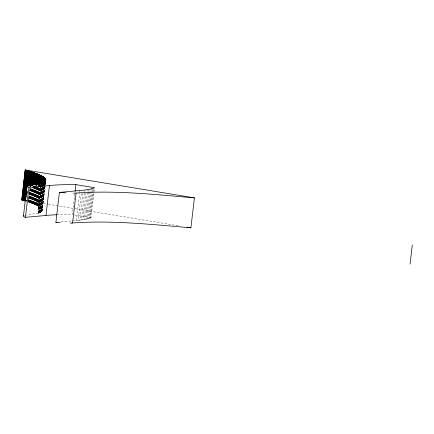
<?xml version="1.0" encoding="UTF-8"?>
<svg xmlns="http://www.w3.org/2000/svg" width="434" height="434" viewBox="0 0 434 434"><rect width="100%" height="100%" fill="white"/><g stroke="black" fill="none" stroke-linecap="round" stroke-linejoin="round"><path stroke-width="0.33" stroke-dasharray="2.17 1.63" d="M26.523 201.36L26.143 201.24L26.3 199.906M26.615 197.248L26.848 195.251M27.158 192.588L27.315 191.258M26.333 201.3L26.49 199.965M26.805 197.307L27.505 191.318M26.989 197.367L27.147 196.038M27.461 193.374L27.695 191.378M28.736 186.566L28.894 185.237M29.696 186.484L29.854 185.155M28.226 199.846L28.384 198.517M29.192 193.255L28.172 201.902C31.937 203.128 50.067 209.085 38.073 213.17L26.338 215.09M29.268 192.588L29.583 189.929M28.351 201.962L30.228 185.996M28.53 202.022L30.402 186.056M28.704 202.081L30.581 186.115M28.877 202.141L30.754 186.175M29.051 202.201L30.928 186.235M29.224 202.26L30.868 188.291M29.398 202.32L31.036 188.351M29.566 202.38L31.21 188.41M29.74 202.439L31.378 188.47M29.908 202.499L31.546 188.53M30.071 202.559L31.79 187.922M30.239 202.618L31.959 187.982M30.407 202.678L32.203 187.374M30.57 202.732L32.366 187.434M30.733 202.792L32.528 187.493M30.895 202.852L32.691 187.553M31.053 202.911L32.854 187.613M31.215 202.971L33.244 185.671M31.373 203.031L33.402 185.73M31.53 203.085L33.326 187.786M31.687 203.145L33.483 187.846M31.839 203.204L33.792 186.571M31.997 203.264L33.95 186.631M32.149 203.318L34.102 186.691M32.3 203.378L34.411 185.416M32.452 203.438L34.563 185.475M32.599 203.492L34.709 185.53M32.751 203.551L34.861 185.589M32.897 203.611L35.008 185.649M33.044 203.665L35.154 185.703M33.19 203.725L35.062 187.759M33.331 203.779L35.208 187.813M33.478 203.839L35.507 186.544M33.619 203.893L35.648 186.598M33.76 203.953L35.789 186.658M35.87 185.991L36.022 184.662M33.895 204.013L36.163 184.716M34.036 204.067L36.304 184.775M34.172 204.126L36.44 184.83M34.308 204.181L36.575 184.889M34.443 204.235L36.711 184.944M34.579 204.295L36.847 185.003M34.709 204.349L36.977 185.058M34.845 204.409L36.955 186.446M34.975 204.463L37.085 186.501M35.105 204.517L37.058 187.889M35.23 204.577L37.183 187.944M35.36 204.631L37.313 187.998M35.485 204.685L37.671 186.061M35.61 204.745L37.796 186.115M35.734 204.799L37.921 186.17M35.854 204.853L38.046 186.229M35.979 204.908L38.322 184.955M36.098 204.967L38.442 185.009M36.217 205.022L38.642 184.396M36.337 205.076L38.756 184.455M36.451 205.13L38.876 184.51M36.57 205.184L38.838 185.893M36.684 205.239L38.951 185.947M36.798 205.298L39.065 186.002M36.912 205.353L39.174 186.056M37.02 205.407L39.288 186.11M37.129 205.461L39.63 184.173M37.243 205.515L39.738 184.228M37.346 205.57L39.847 184.282M37.454 205.624L39.955 184.336M37.563 205.678L40.058 184.39M37.666 205.732L40.167 184.445M37.769 205.787L40.27 184.499M37.872 205.841L40.216 185.882M37.97 205.89L40.313 185.936M38.073 205.944L40.416 185.985M38.17 205.998L40.514 186.04M38.268 206.052L40.612 186.094M38.366 206.107L40.709 186.148M40.785 185.481L40.942 184.152M38.458 206.161L41.035 184.206M38.55 206.21L41.132 184.26M38.648 206.264L41.225 184.309M38.735 206.318L41.317 184.363M38.827 206.372L41.409 184.417M38.073 213.17L41.588 183.235M38.17 213.143L41.686 183.208M38.268 213.11L41.783 183.175M38.366 213.083L41.881 183.143M38.458 213.051L41.979 183.115M38.555 213.018L42.071 183.083M38.648 212.986L42.163 183.05M38.74 212.953L42.255 183.018M38.827 212.926L42.348 182.985M38.919 212.893L42.434 182.958M39.006 212.861L42.521 182.926M39.093 212.828L42.695 182.86M39.266 212.763L42.782 182.828M39.348 212.731L42.863 182.795M39.429 212.698L42.95 182.763M39.51 212.665L42.619 185.909M42.716 185.389L43.031 182.73M39.592 212.633L42.716 186.023M42.798 185.356L43.107 182.698M39.673 212.6L42.874 185.953M42.874 185.323L43.264 182.627M39.825 212.53L42.95 185.92M43.031 185.258L43.34 182.595M39.901 212.497L43.107 185.546M43.107 185.22L43.416 182.562M39.977 212.465L43.167 185.6M43.178 185.188L43.492 182.53M40.047 212.432L43.232 185.649L40.188 212.362M43.254 185.155L43.639 182.459M43.395 185.085L43.709 182.426M40.259 212.329L43.454 185.681M43.492 185.134L43.845 182.356M40.395 212.259L43.519 185.649M43.546 185.182L43.91 182.323M40.46 212.221L43.655 185.578M43.66 185.28L44.046 182.253M40.59 212.15L43.715 185.54M43.796 184.879L44.029 182.882M40.655 212.118L43.78 185.508M43.856 184.841L44.23 182.144M40.774 212.047L43.921 185.524M43.997 184.857L44.29 182.106M40.834 212.009L43.97 185.573M44.046 184.906L44.409 182.036M40.948 211.938L44.523 181.965M41.056 211.863L44.626 181.889M41.165 211.792L44.729 181.819M41.311 211.678L44.827 181.743M41.36 211.64L44.876 181.705M41.452 211.57L44.935 182.258M41.539 211.494L44.664 185.47M44.713 184.955L45.06 182.144M41.659 211.374L45.136 182.068M41.735 211.298L45.32 181.287M41.865 211.141L45.413 181.168M41.957 211.022L45.472 181.634M42.06 210.864L45.597 181.39M42.174 210.62L45.63 181.303M74.805 193.944L72.38 214.564A151.759 15.071 6.7 0 0 57.603 214.727M61.189 221.877L76.406 220.488L79.688 192.55M79.764 191.882L79.921 190.553M76.406 220.488L78.158 220.336L81.283 193.721M78.158 220.336L79.818 220.163L83.1 192.224M79.818 220.163L81.38 219.978L84.663 192.034M84.744 191.372L84.901 190.043M81.38 219.978L82.851 219.778L85.975 193.168M82.851 219.778L84.218 219.561L87.733 189.625M84.218 219.561L85.487 219.327L88.693 192.056M88.769 191.389L89.008 189.392M85.487 219.327L86.659 219.083L90.174 189.148M86.659 219.083L87.733 218.823L91.248 188.888M87.733 218.823L88.699 218.546L91.824 191.936M91.905 191.275L92.214 188.611M88.699 218.546L89.567 218.259L93.082 188.323M89.567 218.259L90.332 217.955L93.381 192.007M93.456 191.345L93.847 188.02M90.332 217.955L90.994 217.64L94.509 187.7M25.714 200.546L27.722 200.877M28.389 200.991L47.783 204.192M48.451 204.3L178.195 225.723M74.377 214.895L90.994 217.64M24.63 215.297A30.526 3.033 6.7 0 1 25.183 215.188"/><path stroke-width="0.65" d="M25.373 200.996L21.7 199.884L25.215 169.949L194.421 197.888L190.906 227.823C151.271 224.389 111.31 220.119 71.491 223.043M21.912 199.944L25.215 169.949M22.123 200.009L25.427 170.009M22.335 200.069L25.644 170.074M22.546 200.134L25.85 170.133M22.752 200.193L26.062 170.193M22.964 200.258L26.273 170.258M23.17 200.318L26.479 170.318M23.376 200.378L26.686 170.383M23.577 200.443L26.892 170.443M23.783 200.503L27.098 170.502M23.984 200.562L27.299 170.567M24.185 200.627L27.499 170.627M24.385 200.687L27.705 170.692M24.586 200.747L27.906 170.752M24.787 200.812L28.101 170.812M24.982 200.871L28.302 170.871M25.177 200.931L28.498 170.936M23.431 216.045L26.946 186.105M25.53 199.662L25.845 197.003M25.997 195.674L26.235 193.678M26.387 192.343L26.702 189.685M26.859 188.356L28.693 170.996M27.364 185.752L28.888 171.056M27.559 185.817L29.083 171.121M27.749 185.877L29.279 171.18M27.939 185.936L29.469 171.24M28.21 185.334L29.658 171.3M28.4 185.394L29.848 171.359M28.584 185.454L30.038 171.425M28.774 185.513L30.228 171.484M28.959 185.573L30.413 171.544M57.055 214.743A151.759 15.071 6.7 0 0 45.95 215.459L25.438 217.331L28.953 187.396A30.526 3.033 6.7 0 1 28.698 185.247L41.588 183.235C53.93 179.009 34.291 172.765 30.597 171.604M29.143 185.633L30.781 171.663M29.328 185.698L30.966 171.723M29.507 185.757L31.15 171.788M29.691 185.817L31.329 171.848M29.946 185.209L31.514 171.907M30.125 185.269L31.693 171.967M30.304 185.329L31.866 172.027M30.483 185.389L32.045 172.086M30.738 184.786L32.219 172.146M30.912 184.846L32.398 172.206M31.085 184.906L32.572 172.265M31.259 184.965L32.745 172.325M31.427 185.025L32.913 172.385M31.601 185.085L33.087 172.444M31.769 185.144L33.255 172.504M31.937 185.204L33.423 172.564M32.105 185.258L33.592 172.623M32.273 185.318L33.754 172.678M32.436 185.378L33.923 172.737M32.68 184.775L34.085 172.797M32.843 184.83L34.248 172.857M33.006 184.889L34.411 172.916M33.163 184.949L34.574 172.976M33.402 184.341L34.731 173.036M33.559 184.401L34.888 173.09M33.716 184.461L35.045 173.15M33.874 184.521L35.203 173.209M34.031 184.575L35.36 173.269M34.183 184.634L35.512 173.323M34.335 184.694L35.664 173.383M34.487 184.748L35.816 173.443M34.639 184.808L35.968 173.497M34.791 184.868L36.12 173.557M34.937 184.922L36.266 173.616M35.083 184.982L36.413 173.671M35.311 184.374L36.559 173.73M35.452 184.434L36.706 173.79M35.599 184.488L36.847 173.844M35.74 184.548L36.993 173.904M35.962 183.94L37.134 173.958M36.103 183.994L37.275 174.018M36.244 184.054L37.416 174.072M36.38 184.108L37.552 174.132M36.516 184.168L37.687 174.186M36.651 184.222L37.829 174.246M36.787 184.282L37.959 174.3M36.923 184.336L38.094 174.359M37.058 184.39L38.23 174.414M37.188 184.45L38.36 174.468M37.319 184.504L38.49 174.528M37.449 184.564L38.621 174.582M37.655 183.951L38.751 174.636M37.78 184.011L38.876 174.696M37.91 184.065L39 174.75M38.035 184.119L39.125 174.804M38.154 184.173L39.25 174.864M38.279 184.233L39.375 174.918M38.48 183.62L39.494 174.973M38.599 183.68L39.613 175.027M38.718 183.734L39.733 175.086M38.838 183.788L39.852 175.141M38.951 183.842L39.971 175.195M39.071 183.897L40.085 175.249M39.185 183.951L40.199 175.303M39.299 184.005L40.313 175.358M39.413 184.065L40.427 175.412M39.521 184.119L40.536 175.466M39.711 183.506L40.65 175.52M39.82 183.56L40.758 175.575M39.928 183.615L40.867 175.634M40.031 183.669L40.97 175.683M40.14 183.723L41.078 175.737M40.243 183.777L41.181 175.792M40.346 183.832L41.284 175.846M40.449 183.886L41.387 175.9M40.552 183.94L41.485 175.954M40.65 183.994L41.588 176.009M40.747 184.043L41.686 176.063M40.845 184.097L41.783 176.117M41.018 183.484L41.881 176.171M41.116 183.539L41.973 176.22M41.208 183.593L42.071 176.275M41.301 183.647L42.163 176.329M41.474 183.034L42.255 176.383M41.561 183.088L42.342 176.432M41.653 183.137L42.434 176.486M41.74 183.191L42.521 176.54M41.827 183.246L42.608 176.589M41.914 183.294L42.695 176.643M42 183.349L42.782 176.698M42.082 183.398L42.863 176.746M42.163 183.452L42.944 176.801M42.244 183.506L43.026 176.85M42.326 183.555L43.107 176.904M42.407 183.609L43.188 176.953M42.483 183.658L43.264 177.007M42.635 183.045L43.34 177.056M42.711 183.094L43.416 177.11M42.787 183.148L43.492 177.159M42.858 183.197L43.563 177.213M42.933 183.251L43.633 177.262M43.15 182.687L43.774 177.365M43.221 182.736L43.845 177.414M43.286 182.785L43.91 177.463M43.416 182.888L44.04 177.566M43.481 182.936L44.105 177.614M43.541 182.985L44.17 177.663M43.742 182.421L44.23 177.712M43.801 182.47L44.349 177.815M43.861 182.519L44.409 177.864M43.975 182.622L44.463 177.913M44.078 182.719L44.572 178.011M44.132 182.768L44.68 178.108M44.181 182.817L44.729 178.157M44.36 182.247L44.827 178.255M44.452 182.345L44.876 178.303M44.496 182.394L44.968 178.401M44.702 181.868L45.055 178.493M44.783 181.965L45.174 178.64M44.859 182.058L45.212 178.689M44.962 182.199L45.282 178.781M45.022 182.296L45.386 178.922M45.082 182.388L45.445 179.014M45.261 181.906L45.527 179.155M45.304 181.998L45.597 179.291M45.489 181.602L45.657 179.426M45.537 181.824L45.733 179.654M45.559 181.954L45.787 179.915M45.95 215.459L49.465 185.524A151.759 15.071 6.7 0 1 75.901 184.629L94.509 187.7L91.248 188.888L84.901 190.043L59.409 192.425L55.894 222.36L60.375 222.702M75.115 191.28L75.901 184.629M72.559 223.011L76.075 193.07C115.536 190.19 155.139 194.508 194.421 197.888M410.054 264.051L412.3 244.928M28.953 187.396L49.465 185.524M55.894 222.36L57.217 222.241M76.075 193.07L75.077 193.108M71.42 223.049L71.138 223.054M74.691 193.114L74.257 193.119M70.292 223.06L69.945 223.065M73.769 193.125L73.465 193.125M66.082 192.897L59.409 192.425M21.7 199.884L23.04 200.107M186.891 227.161L190.906 227.823M25.438 217.331A30.526 3.033 6.7 0 1 23.599 215.703"/></g></svg>
